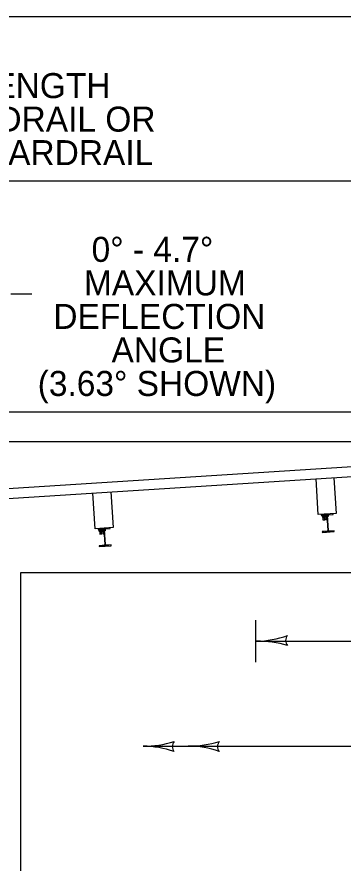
# Model space of a CAD drawing. Extents: x 503 to 668, y 143 to 243.
# Drawn here: x 586.58 to 595.7, y 219.62 to 243.29 of the extents above; entities that cross this region are included whole.
import ezdxf

# ---------------------------------------------------------------- set-up
doc = ezdxf.new("R2010")
doc.units = 0
for name, color, linetype in [('Level 1', 7, 'Continuous'), ('Level 2', 7, 'Continuous'), ('R_OR_NAMEBOUND_PR', 7, 'Continuous'), ('R_PL_ESH_PR', 7, 'Continuous'), ('R_PL_GRAILLT_PR', 7, 'Continuous'), ('R_PL_PSH_PR', 7, 'Continuous'), ('R_TS_DIM_PR', 7, 'Continuous')]:
    doc.layers.add(name, color=color, linetype=linetype)

msp = doc.modelspace()

# ---------------------------------------------------------------- linework, layer by layer
at = {"layer": 'Level 1'}
for centre, radius, start, end in [((593.216, 228.54), 2.712, 271.2748, 289.9436), ((594.308, 225.851), 0.217, 140.0494, 222.1661), ((593.216, 228.54), 2.712, 271.2626, 271.2748), ((593.337, 223.116), 2.712, 72.6219, 91.2687), ((590.147, 225.606), 2.712, 269.1442, 287.813), ((591.138, 222.878), 0.217, 137.9188, 220.0355), ((591.412, 225.609), 2.712, 269.1442, 287.813), ((592.403, 222.881), 0.217, 137.9188, 220.0355), ((590.147, 225.606), 2.712, 269.132, 269.1442), ((590.066, 220.182), 2.712, 70.4914, 89.1381), ((591.412, 225.609), 2.712, 269.132, 269.1442), ((591.331, 220.185), 2.712, 70.4914, 89.1381)]:
    msp.add_arc(centre, radius, start, end, dxfattribs=at)
at = {"layer": 'Level 2'}
msp.add_line((586.995, 235.541), (586.408, 235.541), dxfattribs=at)
msp.add_lwpolyline([(586.691, 227.752), (642.413, 227.752), (642.413, 197.181), (586.691, 197.181)], close=True, dxfattribs=at)
at = {"layer": 'R_OR_NAMEBOUND_PR'}
msp.add_lwpolyline([(502.896, 143.168), (667.897, 143.168), (667.897, 243.293), (502.896, 243.293)], close=True, dxfattribs=at)
at = {"layer": 'R_PL_ESH_PR'}
msp.add_line((640.186, 231.406), (512.241, 231.406), dxfattribs=at)
at = {"layer": 'R_PL_GRAILLT_PR'}
for p, q in [((585.815, 230.069), (598.29, 230.861)), ((585.833, 229.789), (598.447, 230.59)), ((595.003, 229.37), (594.94, 230.368)), ((595.439, 230.399), (595.502, 229.401)), ((588.766, 228.973), (588.702, 229.971)), ((589.201, 230.003), (589.265, 229.005)), ((595.502, 229.401), (595.003, 229.37)), ((595.42, 229.373), (595.419, 229.396)), ((595.086, 229.375), (595.088, 229.352)), ((595.088, 229.352), (595.224, 229.36)), ((595.106, 229.345), (595.108, 229.308)), ((595.111, 229.35), (595.114, 229.35)), ((595.144, 229.352), (595.114, 229.35)), ((595.117, 229.304), (595.114, 229.304)), ((595.147, 229.306), (595.117, 229.304)), ((595.122, 229.346), (595.124, 229.309)), ((595.146, 229.352), (595.124, 229.351)), ((595.172, 229.351), (595.128, 229.348)), ((595.149, 229.309), (595.131, 229.307)), ((595.132, 229.222), (595.184, 229.225)), ((595.135, 229.346), (595.137, 229.31)), ((595.144, 229.352), (595.18, 229.354)), ((595.176, 229.354), (595.146, 229.352)), ((595.183, 229.308), (595.147, 229.306)), ((595.149, 229.309), (595.175, 229.31)), ((595.166, 229.348), (595.169, 229.312)), ((595.169, 229.38), (595.171, 229.357)), ((595.179, 229.349), (595.181, 229.313)), ((595.18, 229.354), (595.189, 229.355)), ((595.192, 229.309), (595.183, 229.308)), ((595.189, 229.35), (595.191, 229.314)), ((595.194, 229.355), (595.197, 229.356)), ((595.195, 229.35), (595.197, 229.314)), ((595.227, 229.357), (595.197, 229.356)), ((595.2, 229.309), (595.197, 229.309)), ((595.23, 229.311), (595.2, 229.309)), ((595.205, 229.351), (595.207, 229.315)), ((595.256, 229.356), (595.211, 229.354)), ((595.233, 229.314), (595.214, 229.313)), ((595.216, 229.227), (595.267, 229.231)), ((595.218, 229.352), (595.22, 229.316)), ((595.227, 229.357), (595.263, 229.36)), ((595.259, 229.359), (595.229, 229.357)), ((595.266, 229.313), (595.23, 229.311)), ((595.233, 229.314), (595.258, 229.315)), ((595.246, 229.341), (595.272, 228.927)), ((595.25, 229.354), (595.252, 229.318)), ((595.262, 229.354), (595.264, 229.318)), ((595.263, 229.36), (595.272, 229.36)), ((595.291, 228.929), (595.265, 229.342)), ((595.275, 229.314), (595.266, 229.313)), ((595.278, 229.355), (595.28, 229.319)), ((595.284, 229.364), (595.42, 229.373)), ((589.265, 229.005), (588.766, 228.973)), ((588.849, 228.979), (588.85, 228.955)), ((588.85, 228.955), (588.986, 228.964)), ((588.869, 228.948), (588.871, 228.912)), ((588.874, 228.954), (588.876, 228.954)), ((588.906, 228.956), (588.876, 228.954)), ((588.879, 228.908), (588.877, 228.908)), ((588.909, 228.91), (588.879, 228.908)), ((588.885, 228.949), (588.887, 228.913)), ((588.909, 228.956), (588.887, 228.955)), ((588.935, 228.955), (588.891, 228.952)), ((588.912, 228.913), (588.893, 228.911)), ((588.897, 228.95), (588.899, 228.914)), ((588.906, 228.956), (588.943, 228.958)), ((588.939, 228.958), (588.909, 228.956)), ((588.946, 228.912), (588.909, 228.91)), ((588.912, 228.913), (588.938, 228.914)), ((588.929, 228.952), (588.931, 228.916)), ((588.932, 228.984), (588.933, 228.961)), ((588.942, 228.953), (588.944, 228.917)), ((588.943, 228.958), (588.952, 228.959)), ((588.955, 228.912), (588.946, 228.912)), ((588.952, 228.954), (588.954, 228.918)), ((588.957, 228.959), (588.959, 228.959)), ((588.957, 228.954), (588.96, 228.918)), ((588.99, 228.961), (588.959, 228.959)), ((588.962, 228.913), (588.96, 228.913)), ((588.993, 228.915), (588.962, 228.913)), ((588.968, 228.955), (588.97, 228.919)), ((589.018, 228.96), (588.974, 228.958)), ((588.995, 228.918), (588.977, 228.917)), ((588.98, 228.956), (588.983, 228.919)), ((588.99, 228.961), (589.026, 228.964)), ((589.022, 228.963), (588.992, 228.961)), ((589.029, 228.917), (588.993, 228.915)), ((588.995, 228.918), (589.021, 228.919)), ((589.008, 228.945), (589.034, 228.531)), ((589.012, 228.958), (589.014, 228.921)), ((589.025, 228.958), (589.027, 228.922)), ((589.026, 228.964), (589.035, 228.964)), ((589.054, 228.533), (589.027, 228.946)), ((589.038, 228.918), (589.029, 228.917)), ((589.041, 228.959), (589.043, 228.923)), ((589.047, 228.968), (589.183, 228.977)), ((589.183, 228.977), (589.181, 229)), ((595.336, 228.911), (595.2, 228.902)), ((595.449, 228.918), (595.313, 228.909)), ((595.451, 228.894), (595.449, 228.918)), ((588.895, 228.826), (588.947, 228.829)), ((588.978, 228.831), (589.03, 228.835)), ((595.252, 228.905), (595.116, 228.897)), ((595.116, 228.897), (595.118, 228.873)), ((595.118, 228.873), (595.451, 228.894)), ((595.2, 228.902), (595.201, 228.879)), ((589.015, 228.509), (588.879, 228.501)), ((588.879, 228.501), (588.881, 228.477)), ((588.881, 228.477), (589.213, 228.498)), ((589.098, 228.514), (588.962, 228.506)), ((588.962, 228.506), (588.964, 228.483)), ((589.212, 228.522), (589.076, 228.513)), ((589.213, 228.498), (589.212, 228.522))]:
    msp.add_line(p, q, dxfattribs=at)
for centre, start, end in [((595.225, 229.339), 3.6338, 93.6332), ((595.286, 229.343), 93.6334, 183.6328), ((588.987, 228.943), 3.6338, 93.6332), ((589.048, 228.947), 93.6334, 183.6328), ((595.251, 228.926), 273.6334, 3.6328), ((595.312, 228.93), 183.6338, 273.6332), ((589.014, 228.53), 273.6334, 3.6328), ((589.074, 228.534), 183.6338, 273.6332)]:
    msp.add_arc(centre, 0.0208, start, end, dxfattribs=at)
for points, degree in [([(595.2, 229.382), (595.202, 229.359)], 1), ([(595.264, 229.363), (595.263, 229.386)], 1), ([(595.12, 229.351), (595.118, 229.35), (595.114, 229.35), (595.109, 229.347), (595.107, 229.345), (595.106, 229.345)], 3), ([(595.106, 229.345), (595.107, 229.346), (595.109, 229.348), (595.112, 229.35), (595.114, 229.35), (595.114, 229.35)], 3), ([(595.108, 229.308), (595.11, 229.307), (595.112, 229.305), (595.115, 229.304), (595.117, 229.304), (595.117, 229.304)], 3), ([(595.123, 229.304), (595.121, 229.304), (595.117, 229.304), (595.112, 229.306), (595.109, 229.308), (595.108, 229.308)], 3), ([(595.111, 229.35), (595.109, 229.348)], 1), ([(595.111, 229.306), (595.114, 229.304)], 1), ([(595.114, 229.35), (595.115, 229.35), (595.117, 229.35), (595.12, 229.348), (595.121, 229.346), (595.122, 229.346)], 3), ([(595.117, 229.377), (595.119, 229.354)], 1), ([(595.117, 229.304), (595.118, 229.304), (595.12, 229.305), (595.123, 229.307), (595.124, 229.309), (595.124, 229.309)], 3), ([(595.135, 229.346), (595.132, 229.348), (595.128, 229.35), (595.123, 229.351), (595.12, 229.351), (595.12, 229.351)], 3), ([(595.144, 229.352), (595.143, 229.352), (595.14, 229.352), (595.134, 229.351), (595.127, 229.348), (595.123, 229.346), (595.122, 229.346)], 3), ([(595.137, 229.31), (595.135, 229.309), (595.131, 229.306), (595.126, 229.304), (595.123, 229.304), (595.123, 229.304)], 3), ([(595.124, 229.354), (595.124, 229.351)], 1), ([(595.124, 229.351), (595.127, 229.304)], 1), ([(595.124, 229.351), (595.128, 229.348)], 1), ([(595.124, 229.351), (595.124, 229.351)], 1), ([(595.147, 229.306), (595.146, 229.306), (595.143, 229.305), (595.137, 229.306), (595.13, 229.308), (595.126, 229.309), (595.124, 229.309)], 3), ([(595.131, 229.307), (595.127, 229.304)], 1), ([(595.127, 229.304), (595.132, 229.222)], 1), ([(595.128, 229.348), (595.131, 229.307)], 1), ([(595.156, 229.353), (595.156, 229.353), (595.153, 229.353), (595.146, 229.351), (595.14, 229.349), (595.136, 229.347), (595.135, 229.346)], 3), ([(595.159, 229.306), (595.159, 229.306), (595.156, 229.306), (595.149, 229.307), (595.142, 229.308), (595.138, 229.31), (595.137, 229.31)], 3), ([(595.166, 229.348), (595.164, 229.349), (595.16, 229.351), (595.152, 229.352), (595.147, 229.352), (595.144, 229.352)], 3), ([(595.169, 229.312), (595.167, 229.311), (595.162, 229.309), (595.155, 229.307), (595.15, 229.306), (595.147, 229.306)], 3), ([(595.179, 229.349), (595.177, 229.35), (595.173, 229.351), (595.165, 229.353), (595.159, 229.353), (595.156, 229.353)], 3), ([(595.181, 229.313), (595.179, 229.312), (595.175, 229.31), (595.168, 229.308), (595.162, 229.307), (595.159, 229.306)], 3), ([(595.166, 229.348), (595.168, 229.35), (595.173, 229.353), (595.178, 229.354), (595.18, 229.354), (595.18, 229.354)], 3), ([(595.169, 229.312), (595.171, 229.311), (595.175, 229.309), (595.181, 229.308), (595.183, 229.308), (595.183, 229.308)], 3), ([(595.172, 229.351), (595.176, 229.354)], 1), ([(595.175, 229.31), (595.172, 229.351)], 1), ([(595.179, 229.308), (595.175, 229.31)], 1), ([(595.176, 229.354), (595.176, 229.357)], 1), ([(595.179, 229.308), (595.176, 229.354)], 1), ([(595.176, 229.354), (595.176, 229.354)], 1), ([(595.187, 229.355), (595.186, 229.355), (595.183, 229.354), (595.181, 229.351), (595.179, 229.35), (595.179, 229.349)], 3), ([(595.184, 229.225), (595.179, 229.308)], 1), ([(595.181, 229.357), (595.18, 229.381)], 1), ([(595.18, 229.354), (595.182, 229.354), (595.187, 229.354), (595.191, 229.352), (595.194, 229.351), (595.195, 229.35)], 3), ([(595.19, 229.308), (595.188, 229.309), (595.186, 229.309), (595.183, 229.311), (595.182, 229.313), (595.181, 229.313)], 3), ([(595.183, 229.308), (595.185, 229.308), (595.189, 229.309), (595.194, 229.312), (595.196, 229.314), (595.197, 229.314)], 3), ([(595.192, 229.353), (595.192, 229.353), (595.19, 229.354), (595.188, 229.355), (595.187, 229.355), (595.187, 229.355)], 3), ([(595.189, 229.35), (595.19, 229.351), (595.192, 229.354), (595.195, 229.355), (595.197, 229.356), (595.197, 229.356)], 3), ([(595.203, 229.356), (595.201, 229.356), (595.197, 229.355), (595.192, 229.352), (595.19, 229.35), (595.189, 229.35)], 3), ([(595.192, 229.353), (595.189, 229.355)], 1), ([(595.195, 229.311), (595.194, 229.311), (595.193, 229.309), (595.191, 229.308), (595.19, 229.308), (595.19, 229.308)], 3), ([(595.191, 229.314), (595.193, 229.312), (595.195, 229.31), (595.198, 229.309), (595.2, 229.309), (595.2, 229.309)], 3), ([(595.206, 229.309), (595.204, 229.31), (595.2, 229.31), (595.195, 229.312), (595.192, 229.313), (595.191, 229.314)], 3), ([(595.194, 229.355), (595.192, 229.353)], 1), ([(595.195, 229.35), (595.192, 229.353)], 1), ([(595.192, 229.309), (595.195, 229.311)], 1), ([(595.194, 229.311), (595.197, 229.309)], 1), ([(595.197, 229.314), (595.195, 229.311)], 1), ([(595.197, 229.356), (595.198, 229.355), (595.201, 229.355), (595.203, 229.353), (595.205, 229.351), (595.205, 229.351)], 3), ([(595.2, 229.309), (595.201, 229.309), (595.203, 229.31), (595.206, 229.313), (595.207, 229.314), (595.207, 229.315)], 3), ([(595.218, 229.352), (595.215, 229.353), (595.211, 229.355), (595.206, 229.356), (595.203, 229.356), (595.203, 229.356)], 3), ([(595.227, 229.357), (595.226, 229.357), (595.223, 229.357), (595.217, 229.356), (595.21, 229.353), (595.206, 229.351), (595.205, 229.351)], 3), ([(595.22, 229.316), (595.218, 229.314), (595.214, 229.311), (595.209, 229.31), (595.206, 229.309), (595.206, 229.309)], 3), ([(595.207, 229.359), (595.207, 229.356)], 1), ([(595.207, 229.356), (595.21, 229.31)], 1), ([(595.207, 229.356), (595.211, 229.354)], 1), ([(595.207, 229.356), (595.207, 229.356)], 1), ([(595.23, 229.311), (595.229, 229.311), (595.226, 229.311), (595.22, 229.311), (595.213, 229.313), (595.209, 229.314), (595.207, 229.315)], 3), ([(595.214, 229.313), (595.21, 229.31)], 1), ([(595.21, 229.31), (595.216, 229.227)], 1), ([(595.211, 229.354), (595.214, 229.313)], 1), ([(595.24, 229.358), (595.239, 229.358), (595.236, 229.358), (595.23, 229.357), (595.223, 229.354), (595.219, 229.352), (595.218, 229.352)], 3), ([(595.243, 229.312), (595.242, 229.312), (595.239, 229.312), (595.232, 229.312), (595.225, 229.314), (595.221, 229.315), (595.22, 229.316)], 3), ([(595.25, 229.354), (595.248, 229.354), (595.243, 229.356), (595.235, 229.357), (595.23, 229.357), (595.227, 229.357)], 3), ([(595.252, 229.318), (595.25, 229.317), (595.246, 229.315), (595.238, 229.312), (595.233, 229.311), (595.23, 229.311)], 3), ([(595.262, 229.354), (595.26, 229.355), (595.256, 229.357), (595.248, 229.358), (595.242, 229.358), (595.24, 229.358)], 3), ([(595.264, 229.318), (595.263, 229.317), (595.258, 229.315), (595.251, 229.313), (595.245, 229.312), (595.243, 229.312)], 3), ([(595.25, 229.354), (595.252, 229.355), (595.256, 229.358), (595.261, 229.36), (595.263, 229.36), (595.263, 229.36)], 3), ([(595.252, 229.318), (595.254, 229.316), (595.259, 229.314), (595.264, 229.313), (595.266, 229.313), (595.266, 229.313)], 3), ([(595.256, 229.356), (595.259, 229.359)], 1), ([(595.258, 229.315), (595.256, 229.356)], 1), ([(595.262, 229.313), (595.258, 229.315)], 1), ([(595.259, 229.359), (595.259, 229.362)], 1), ([(595.262, 229.313), (595.259, 229.359)], 1), ([(595.259, 229.359), (595.259, 229.359)], 1), ([(595.27, 229.36), (595.269, 229.36), (595.266, 229.359), (595.264, 229.357), (595.263, 229.355), (595.262, 229.354)], 3), ([(595.267, 229.231), (595.262, 229.313)], 1), ([(595.263, 229.36), (595.266, 229.36), (595.27, 229.36), (595.275, 229.357), (595.277, 229.356), (595.278, 229.355)], 3), ([(595.273, 229.314), (595.272, 229.314), (595.269, 229.314), (595.266, 229.316), (595.265, 229.318), (595.264, 229.318)], 3), ([(595.266, 229.313), (595.268, 229.314), (595.273, 229.314), (595.277, 229.317), (595.28, 229.319), (595.28, 229.319)], 3), ([(595.275, 229.358), (595.275, 229.358), (595.273, 229.36), (595.271, 229.36), (595.27, 229.36), (595.27, 229.36)], 3), ([(595.275, 229.358), (595.272, 229.36)], 1), ([(595.278, 229.317), (595.277, 229.316), (595.276, 229.315), (595.274, 229.314), (595.273, 229.314), (595.273, 229.314)], 3), ([(595.278, 229.355), (595.275, 229.358)], 1), ([(595.275, 229.314), (595.278, 229.316)], 1), ([(595.28, 229.319), (595.278, 229.317)], 1), ([(588.883, 228.955), (588.881, 228.954), (588.876, 228.954), (588.872, 228.951), (588.869, 228.949), (588.869, 228.948)], 3), ([(588.869, 228.948), (588.87, 228.95), (588.872, 228.952), (588.875, 228.954), (588.876, 228.954), (588.876, 228.954)], 3), ([(588.874, 228.954), (588.871, 228.951)], 1), ([(588.871, 228.912), (588.872, 228.911), (588.874, 228.909), (588.878, 228.908), (588.879, 228.908), (588.879, 228.908)], 3), ([(588.886, 228.908), (588.883, 228.908), (588.879, 228.908), (588.874, 228.91), (588.872, 228.912), (588.871, 228.912)], 3), ([(588.874, 228.91), (588.877, 228.908)], 1), ([(588.876, 228.954), (588.877, 228.954), (588.88, 228.954), (588.883, 228.951), (588.884, 228.95), (588.885, 228.949)], 3), ([(588.879, 228.908), (588.88, 228.908), (588.883, 228.909), (588.885, 228.911), (588.886, 228.913), (588.887, 228.913)], 3), ([(588.88, 228.981), (588.881, 228.957)], 1), ([(588.897, 228.95), (588.895, 228.952), (588.89, 228.954), (588.885, 228.955), (588.883, 228.955), (588.883, 228.955)], 3), ([(588.906, 228.956), (588.906, 228.956), (588.903, 228.956), (588.896, 228.955), (588.89, 228.952), (588.886, 228.95), (588.885, 228.949)], 3), ([(588.899, 228.914), (588.897, 228.913), (588.893, 228.91), (588.888, 228.908), (588.886, 228.908), (588.886, 228.908)], 3), ([(588.887, 228.958), (588.887, 228.955)], 1), ([(588.887, 228.955), (588.89, 228.908)], 1), ([(588.887, 228.955), (588.891, 228.952)], 1), ([(588.887, 228.955), (588.887, 228.955)], 1), ([(588.909, 228.91), (588.909, 228.91), (588.905, 228.909), (588.899, 228.91), (588.892, 228.912), (588.888, 228.913), (588.887, 228.913)], 3), ([(588.893, 228.911), (588.89, 228.908)], 1), ([(588.89, 228.908), (588.895, 228.826)], 1), ([(588.891, 228.952), (588.893, 228.911)], 1), ([(588.919, 228.957), (588.919, 228.957), (588.915, 228.957), (588.909, 228.955), (588.902, 228.953), (588.898, 228.951), (588.897, 228.95)], 3), ([(588.922, 228.91), (588.921, 228.91), (588.918, 228.91), (588.912, 228.911), (588.905, 228.912), (588.901, 228.914), (588.899, 228.914)], 3), ([(588.929, 228.952), (588.927, 228.953), (588.922, 228.955), (588.915, 228.956), (588.909, 228.956), (588.906, 228.956)], 3), ([(588.931, 228.916), (588.929, 228.915), (588.925, 228.913), (588.918, 228.911), (588.912, 228.91), (588.909, 228.91)], 3), ([(588.942, 228.953), (588.94, 228.954), (588.935, 228.955), (588.928, 228.957), (588.922, 228.957), (588.919, 228.957)], 3), ([(588.944, 228.917), (588.942, 228.916), (588.938, 228.914), (588.93, 228.911), (588.925, 228.911), (588.922, 228.91)], 3), ([(588.929, 228.952), (588.931, 228.954), (588.935, 228.957), (588.94, 228.958), (588.943, 228.958), (588.943, 228.958)], 3), ([(588.931, 228.916), (588.934, 228.915), (588.938, 228.913), (588.943, 228.912), (588.946, 228.912), (588.946, 228.912)], 3), ([(588.935, 228.955), (588.939, 228.958)], 1), ([(588.938, 228.914), (588.935, 228.955)], 1), ([(588.942, 228.912), (588.938, 228.914)], 1), ([(588.939, 228.958), (588.939, 228.961)], 1), ([(588.942, 228.912), (588.939, 228.958)], 1), ([(588.939, 228.958), (588.939, 228.958)], 1), ([(588.944, 228.961), (588.942, 228.985)], 1), ([(588.949, 228.959), (588.948, 228.959), (588.946, 228.958), (588.943, 228.955), (588.942, 228.954), (588.942, 228.953)], 3), ([(588.947, 228.829), (588.942, 228.912)], 1), ([(588.943, 228.958), (588.945, 228.958), (588.949, 228.958), (588.954, 228.956), (588.957, 228.955), (588.957, 228.954)], 3), ([(588.952, 228.912), (588.951, 228.912), (588.948, 228.913), (588.946, 228.915), (588.944, 228.917), (588.944, 228.917)], 3), ([(588.946, 228.912), (588.948, 228.912), (588.952, 228.913), (588.957, 228.916), (588.959, 228.917), (588.96, 228.918)], 3), ([(588.955, 228.957), (588.954, 228.957), (588.953, 228.958), (588.951, 228.959), (588.949, 228.959), (588.949, 228.959)], 3), ([(588.966, 228.96), (588.964, 228.96), (588.96, 228.959), (588.955, 228.956), (588.953, 228.954), (588.952, 228.954)], 3), ([(588.955, 228.957), (588.952, 228.959)], 1), ([(588.952, 228.954), (588.953, 228.955), (588.955, 228.958), (588.958, 228.959), (588.959, 228.959), (588.959, 228.959)], 3), ([(588.957, 228.915), (588.957, 228.915), (588.956, 228.913), (588.954, 228.912), (588.952, 228.912), (588.952, 228.912)], 3), ([(588.957, 228.959), (588.954, 228.957)], 1), ([(588.954, 228.918), (588.955, 228.916), (588.958, 228.914), (588.961, 228.913), (588.962, 228.913), (588.962, 228.913)], 3), ([(588.969, 228.913), (588.967, 228.913), (588.962, 228.914), (588.958, 228.916), (588.955, 228.917), (588.954, 228.918)], 3), ([(588.957, 228.954), (588.955, 228.957)], 1), ([(588.955, 228.912), (588.957, 228.915)], 1), ([(588.96, 228.918), (588.957, 228.915)], 1), ([(588.957, 228.915), (588.96, 228.913)], 1), ([(588.959, 228.959), (588.961, 228.959), (588.963, 228.959), (588.966, 228.957), (588.967, 228.955), (588.968, 228.955)], 3), ([(588.962, 228.913), (588.963, 228.913), (588.966, 228.914), (588.968, 228.916), (588.97, 228.918), (588.97, 228.919)], 3), ([(588.963, 228.986), (588.965, 228.963)], 1), ([(588.98, 228.956), (588.978, 228.957), (588.974, 228.959), (588.968, 228.96), (588.966, 228.96), (588.966, 228.96)], 3), ([(588.99, 228.961), (588.989, 228.961), (588.986, 228.961), (588.98, 228.96), (588.973, 228.957), (588.969, 228.955), (588.968, 228.955)], 3), ([(588.983, 228.919), (588.981, 228.918), (588.976, 228.915), (588.971, 228.914), (588.969, 228.913), (588.969, 228.913)], 3), ([(588.97, 228.963), (588.97, 228.96)], 1), ([(588.97, 228.96), (588.973, 228.914)], 1), ([(588.97, 228.96), (588.974, 228.958)], 1), ([(588.97, 228.96), (588.97, 228.96)], 1), ([(588.993, 228.915), (588.992, 228.915), (588.989, 228.915), (588.982, 228.915), (588.975, 228.917), (588.971, 228.918), (588.97, 228.919)], 3), ([(588.977, 228.917), (588.973, 228.914)], 1), ([(588.973, 228.914), (588.978, 228.831)], 1), ([(588.974, 228.958), (588.977, 228.917)], 1), ([(589.002, 228.962), (589.002, 228.962), (588.998, 228.962), (588.992, 228.961), (588.985, 228.958), (588.982, 228.956), (588.98, 228.956)], 3), ([(589.005, 228.916), (589.005, 228.916), (589.001, 228.915), (588.995, 228.916), (588.988, 228.918), (588.984, 228.919), (588.983, 228.919)], 3), ([(589.012, 228.958), (589.01, 228.958), (589.006, 228.96), (588.998, 228.961), (588.992, 228.961), (588.99, 228.961)], 3), ([(589.014, 228.921), (589.013, 228.921), (589.008, 228.918), (589.001, 228.916), (588.995, 228.915), (588.993, 228.915)], 3), ([(589.025, 228.958), (589.023, 228.959), (589.018, 228.961), (589.011, 228.962), (589.005, 228.962), (589.002, 228.962)], 3), ([(589.027, 228.922), (589.025, 228.921), (589.021, 228.919), (589.014, 228.917), (589.008, 228.916), (589.005, 228.916)], 3), ([(589.012, 228.958), (589.014, 228.959), (589.018, 228.962), (589.023, 228.964), (589.026, 228.964), (589.026, 228.964)], 3), ([(589.014, 228.921), (589.017, 228.92), (589.021, 228.918), (589.026, 228.917), (589.029, 228.917), (589.029, 228.917)], 3), ([(589.018, 228.96), (589.022, 228.963)], 1), ([(589.021, 228.919), (589.018, 228.96)], 1), ([(589.025, 228.917), (589.021, 228.919)], 1), ([(589.022, 228.963), (589.022, 228.966)], 1), ([(589.025, 228.917), (589.022, 228.963)], 1), ([(589.022, 228.963), (589.022, 228.963)], 1), ([(589.027, 228.967), (589.025, 228.99)], 1), ([(589.032, 228.964), (589.031, 228.964), (589.029, 228.963), (589.026, 228.961), (589.025, 228.959), (589.025, 228.958)], 3), ([(589.03, 228.835), (589.025, 228.917)], 1), ([(589.026, 228.964), (589.028, 228.964), (589.032, 228.963), (589.037, 228.961), (589.04, 228.96), (589.041, 228.959)], 3), ([(589.035, 228.918), (589.034, 228.918), (589.032, 228.918), (589.029, 228.92), (589.028, 228.922), (589.027, 228.922)], 3), ([(589.029, 228.917), (589.031, 228.918), (589.035, 228.918), (589.04, 228.921), (589.042, 228.923), (589.043, 228.923)], 3), ([(589.038, 228.962), (589.037, 228.962), (589.036, 228.964), (589.034, 228.964), (589.032, 228.964), (589.032, 228.964)], 3), ([(589.038, 228.962), (589.035, 228.964)], 1), ([(589.04, 228.92), (589.04, 228.92), (589.039, 228.919), (589.037, 228.918), (589.035, 228.918), (589.035, 228.918)], 3), ([(589.041, 228.959), (589.038, 228.962)], 1), ([(589.038, 228.918), (589.04, 228.92)], 1), ([(589.043, 228.923), (589.04, 228.92)], 1), ([(595.295, 228.885), (595.293, 228.908)], 1), ([(595.356, 228.912), (595.357, 228.889)], 1), ([(595.378, 228.89), (595.376, 228.913)], 1), ([(595.148, 228.899), (595.149, 228.875)], 1), ([(595.212, 228.879), (595.21, 228.903)], 1), ([(595.231, 228.904), (595.232, 228.881)], 1), ([(588.91, 228.503), (588.912, 228.479)], 1), ([(588.974, 228.483), (588.973, 228.507)], 1), ([(588.993, 228.508), (588.995, 228.485)], 1), ([(589.057, 228.488), (589.056, 228.512)], 1), ([(589.118, 228.516), (589.12, 228.492)], 1), ([(589.14, 228.494), (589.139, 228.517)], 1)]:
    msp.add_open_spline(points, degree=degree, dxfattribs=at)
at = {"layer": 'R_PL_PSH_PR'}
msp.add_line((640.186, 232.239), (512.241, 232.239), dxfattribs=at)
at = {"layer": 'R_TS_DIM_PR'}
for p, q in [((598.256, 238.696), (572.322, 238.696)), ((593.259, 225.238), (593.259, 226.418)), ((593.259, 225.828), (637.625, 225.828)), ((590.106, 222.894), (613.427, 222.894))]:
    msp.add_line(p, q, dxfattribs=at)

# ---------------------------------------------------------------- texts
for s, p in [('VARIABLE LENGTH', (580.558, 241.022)), ('W-BEAM GUARDRAIL OR ', (579.219, 240.084)), ('THRIE-BEAM GUARDRAIL', (578.895, 239.146)), ('0° - 4.7°', (588.665, 236.441)), ('MAXIMUM', (588.452, 235.503)), ('DEFLECTION', (587.595, 234.565)), ('ANGLE', (589.223, 233.627)), ('(3.63° SHOWN)', (587.158, 232.689))]:
    msp.add_text(s, height=0.7, dxfattribs=at).set_placement(p)

doc.saveas('drawing.dxf')
